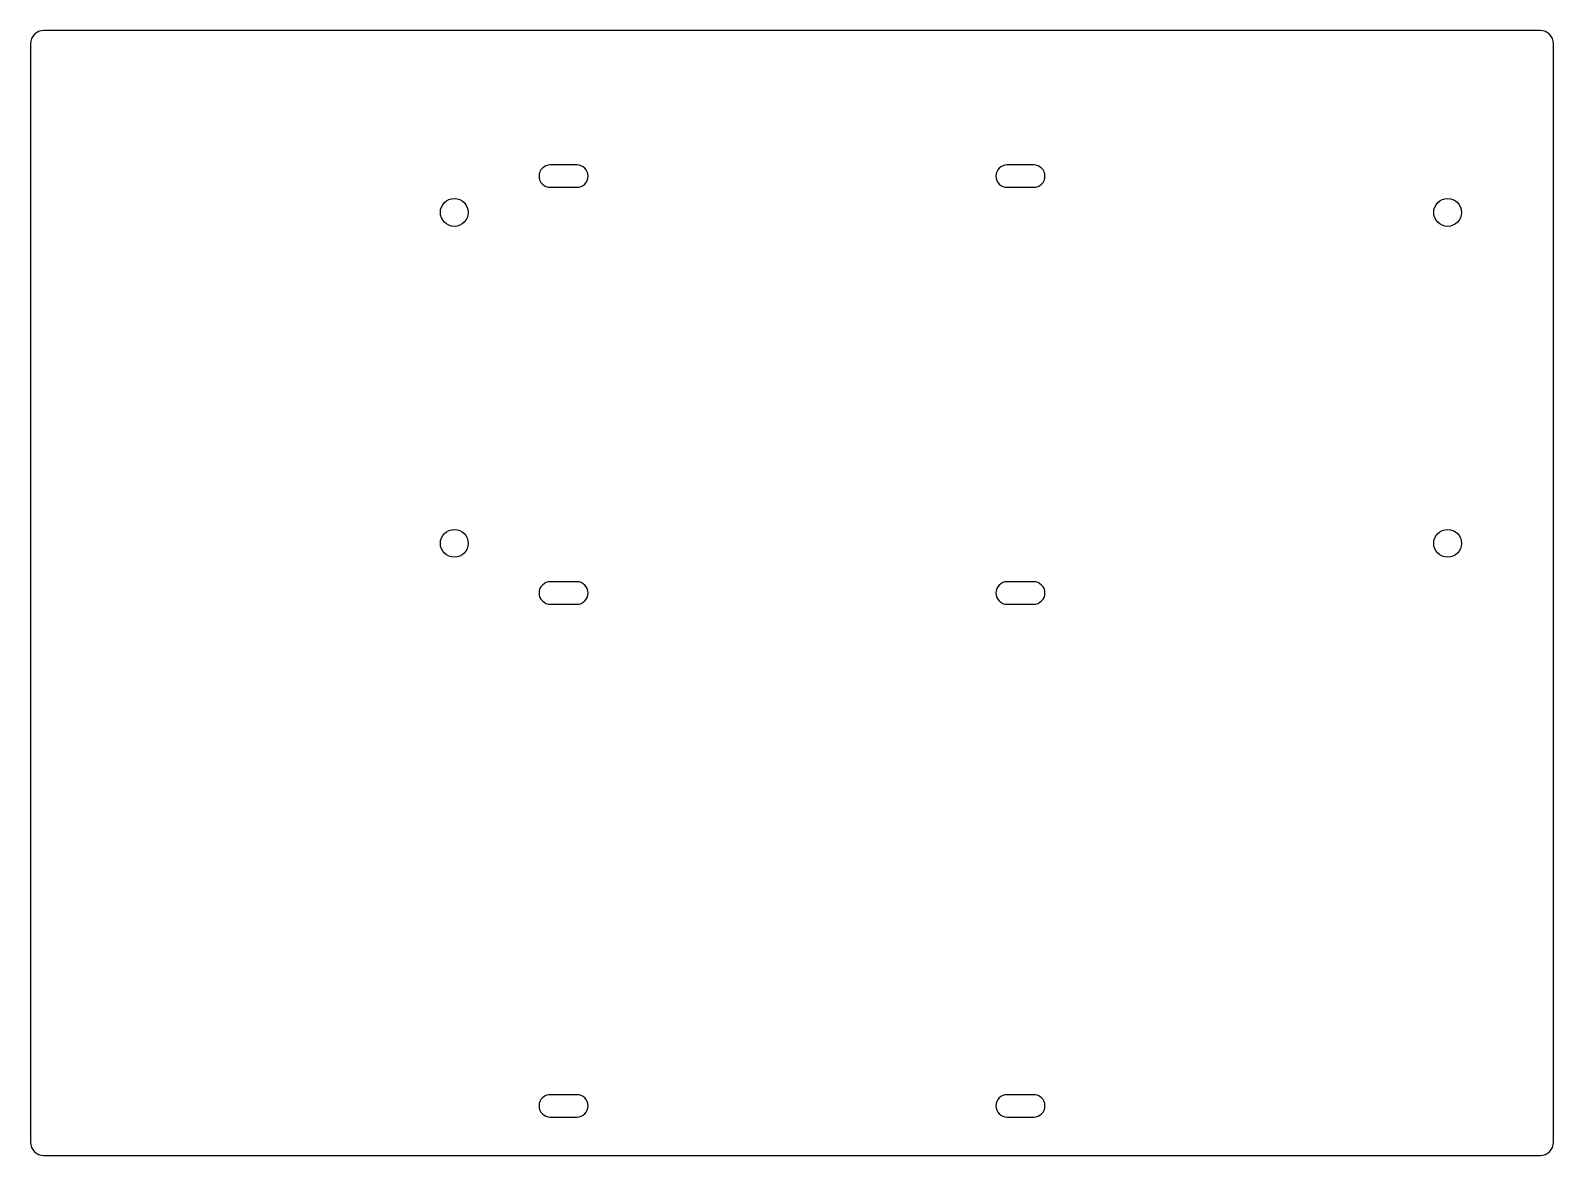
# Model space of a CAD drawing. Header units: millimetres. Extents: x -115 to 115, y -85 to 85.
import ezdxf

# ---------------------------------------------------------------- set-up
doc = ezdxf.new("R2010")
doc.units = ezdxf.units.MM
doc.layers.get('0').update_dxf_attribs({"linetype": 'CONTINUOUS'})

msp = doc.modelspace()

# ---------------------------------------------------------------- linework, layer by layer
for points in [[(-113, -85), (113, -85, 0.414214), (115, -83), (115, 83, 0.414214), (113, 85), (-113, 85, 0.414214), (-115, 83), (-115, -83, 0.414214)], [(-36.5, 64.7, 1), (-36.5, 61.3), (-32.5, 61.3, 1), (-32.5, 64.7)], [(32.5, 64.7, 1), (32.5, 61.3), (36.5, 61.3, 1), (36.5, 64.7)], [(-36.5, 1.7, 1), (-36.5, -1.7), (-32.5, -1.7, 1), (-32.5, 1.7)], [(32.5, 1.7, 1), (32.5, -1.7), (36.5, -1.7, 1), (36.5, 1.7)], [(-36.5, -75.8, 1), (-36.5, -79.2), (-32.5, -79.2, 1), (-32.5, -75.8)], [(32.5, -75.8, 1), (32.5, -79.2), (36.5, -79.2, 1), (36.5, -75.8)]]:
    msp.add_lwpolyline(points, format="xyb", close=True)
for centre in [(-51, 57.5), (99, 57.5), (-51, 7.5), (99, 7.5)]:
    msp.add_circle(centre, 2.1)

doc.saveas('drawing.dxf')
